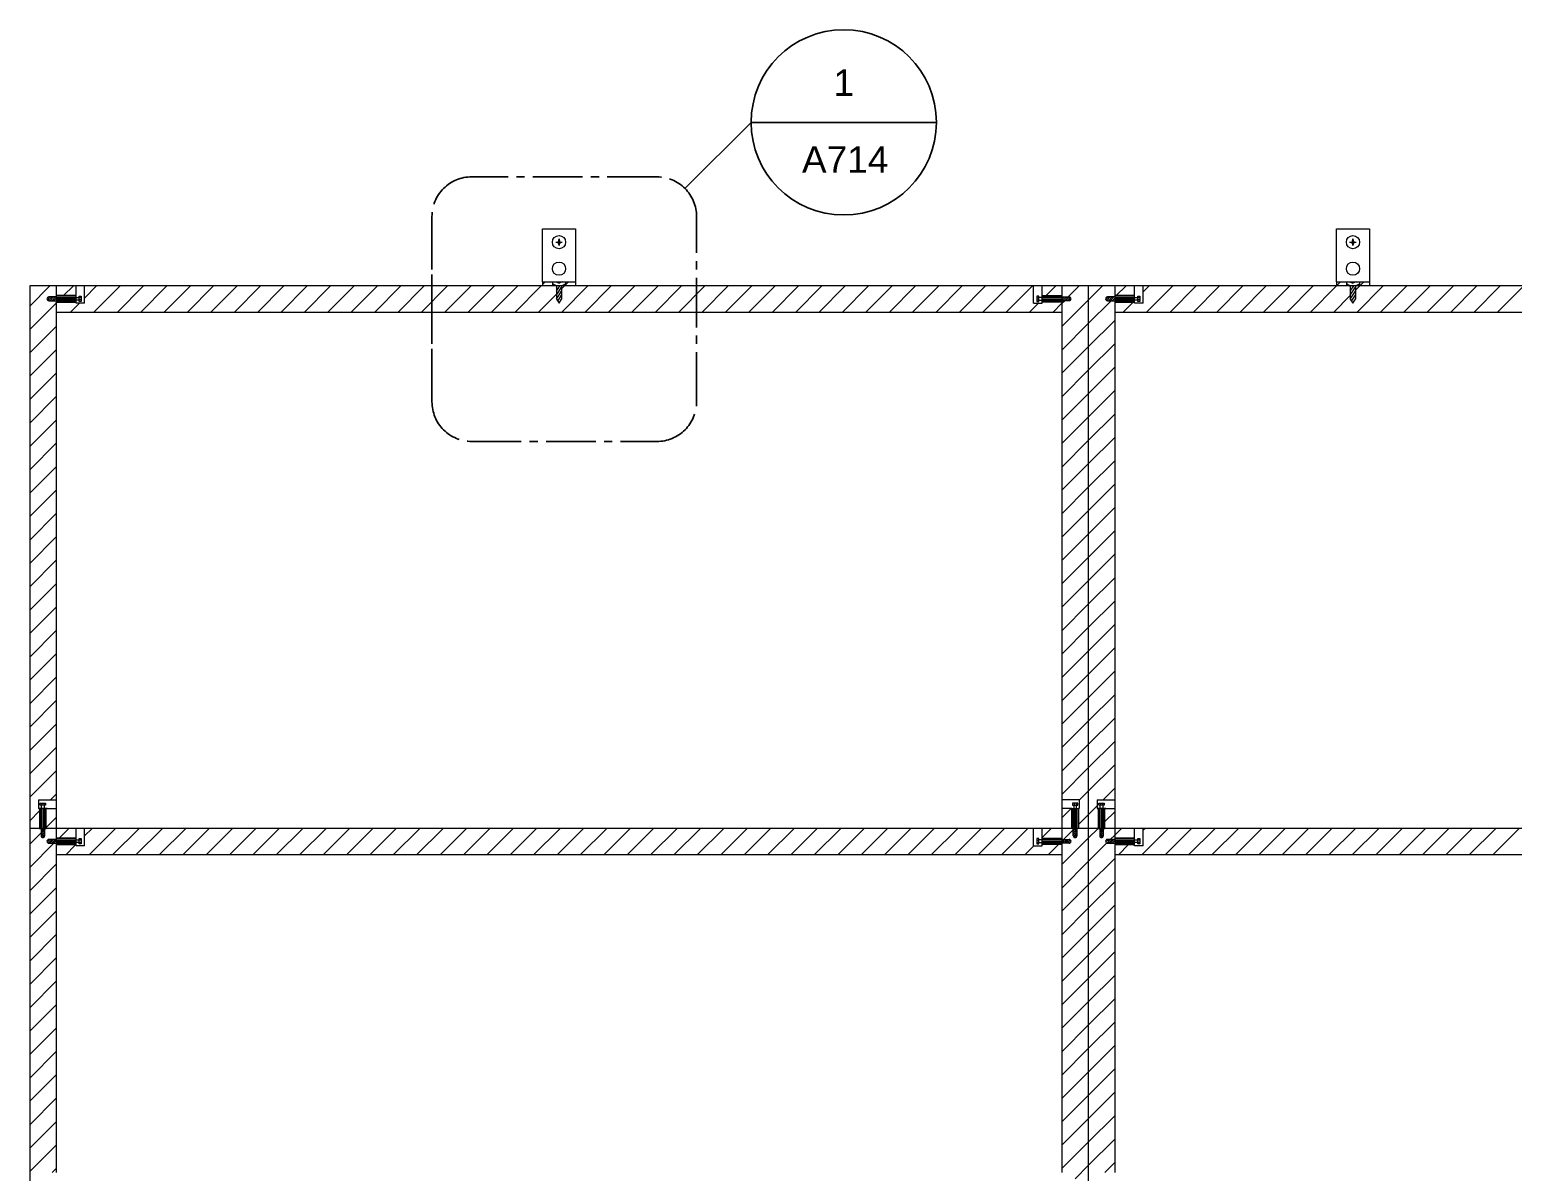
# Model space of a CAD drawing. Header units: millimetres. Extents: x -1085 to 10527, y 119 to 3003.
# Drawn here: x 2549.7 to 2661.8, y 1923.2 to 2009.6 of the extents above; entities that cross this region are included whole.
import ezdxf
from ezdxf.enums import TextEntityAlignment as Align

# ---------------------------------------------------------------- set-up
doc = ezdxf.new("R2010")
doc.units = ezdxf.units.MM
doc.linetypes.add('CENTER2', pattern=[1.125, 0.75, -0.125, 0.125, -0.125])
doc.layers.add('A-SECT A-MCUT', color=4, linetype='Continuous', lineweight=35)
doc.styles.add('ARIAL', font='arial.ttf')

msp = doc.modelspace()

# ---------------------------------------------------------------- linework, layer by layer
for p, q in [((2588.46, 1990.52), (2588.46, 1994.52)), ((2588.46, 1994.52), (2590.96, 1994.52)), ((2589.46, 1993.52), (2589.67, 1993.56)), ((2589.46, 1993.52), (2589.96, 1993.52)), ((2589.46, 1993.52), (2589.67, 1993.48)), ((2589.67, 1993.56), (2589.71, 1993.77)), ((2589.71, 1993.77), (2589.71, 1993.27)), ((2589.71, 1993.77), (2589.75, 1993.56)), ((2589.75, 1993.56), (2589.96, 1993.52)), ((2589.75, 1993.48), (2589.95, 1993.52)), ((2590.96, 1994.52), (2590.96, 1990.52)), ((2648.46, 1990.52), (2648.46, 1994.52)), ((2648.46, 1994.52), (2650.96, 1994.52)), ((2649.46, 1993.52), (2649.67, 1993.56)), ((2649.46, 1993.52), (2649.96, 1993.52)), ((2649.46, 1993.52), (2649.67, 1993.48)), ((2649.67, 1993.56), (2649.71, 1993.77)), ((2649.71, 1993.77), (2649.71, 1993.27)), ((2649.71, 1993.77), (2649.75, 1993.56)), ((2649.75, 1993.56), (2649.96, 1993.52)), ((2649.75, 1993.48), (2649.95, 1993.52)), ((2650.96, 1994.52), (2650.96, 1990.52)), ((2589.71, 1993.27), (2589.67, 1993.48)), ((2589.75, 1993.48), (2589.71, 1993.27)), ((2649.71, 1993.27), (2649.67, 1993.48)), ((2649.75, 1993.48), (2649.71, 1993.27)), ((2749.71, 1990.22), (2549.71, 1990.22)), ((2549.71, 1990.22), (2549.71, 1753.22)), ((2551.71, 1990.22), (2551.71, 1923.22)), ((2553.21, 1989.49), (2553.21, 1990.22)), ((2553.86, 1988.91), (2553.86, 1990.22)), ((2588.46, 1990.52), (2590.96, 1990.52)), ((2588.46, 1990.52), (2588.46, 1990.22)), ((2589.21, 1990.52), (2589.21, 1990.22)), ((2589.51, 1990.22), (2589.21, 1990.37)), ((2589.46, 1990.52), (2589.71, 1990.42)), ((2589.51, 1990.22), (2589.51, 1989.22)), ((2589.51, 1989.82), (2589.77, 1990.22)), ((2589.51, 1990.12), (2589.57, 1990.22)), ((2589.96, 1990.52), (2589.71, 1990.42)), ((2589.91, 1990.22), (2590.21, 1990.37)), ((2589.91, 1990.22), (2589.91, 1989.22)), ((2590.21, 1990.52), (2590.21, 1990.22)), ((2590.96, 1990.52), (2590.96, 1990.22)), ((2625.56, 1988.91), (2625.56, 1990.22)), ((2626.21, 1989.49), (2626.21, 1990.22)), ((2627.71, 1990.22), (2627.71, 1923.22)), ((2629.71, 1990.22), (2629.71, 1753.22)), ((2631.71, 1990.22), (2631.71, 1923.22)), ((2633.21, 1989.49), (2633.21, 1990.22)), ((2633.86, 1988.91), (2633.86, 1990.22)), ((2648.46, 1990.52), (2650.96, 1990.52)), ((2648.46, 1990.52), (2648.46, 1990.22)), ((2649.21, 1990.52), (2649.21, 1990.22)), ((2649.51, 1990.22), (2649.21, 1990.37)), ((2649.46, 1990.52), (2649.71, 1990.42)), ((2649.51, 1990.22), (2649.51, 1989.22)), ((2649.51, 1989.82), (2649.77, 1990.22)), ((2649.51, 1990.12), (2649.57, 1990.22)), ((2649.96, 1990.52), (2649.71, 1990.42)), ((2649.91, 1990.22), (2650.21, 1990.37)), ((2649.91, 1990.22), (2649.91, 1989.22)), ((2650.21, 1990.52), (2650.21, 1990.22)), ((2650.96, 1990.52), (2650.96, 1990.22)), ((2551.23, 1989.38), (2551.02, 1989.17)), ((2551.37, 1989.38), (2551.1, 1989.11)), ((2551.71, 1989.38), (2551.15, 1989.38)), ((2551.15, 1989.1), (2551.71, 1989.1)), ((2551.51, 1989.38), (2551.23, 1989.1)), ((2551.65, 1989.38), (2551.37, 1989.1)), ((2551.71, 1989.29), (2551.51, 1989.1)), ((2551.71, 1989.49), (2551.71, 1988.99)), ((2553.21, 1989.49), (2551.71, 1989.49)), ((2553.21, 1989.44), (2551.71, 1989.44)), ((2551.71, 1989.34), (2553.21, 1989.34)), ((2553.21, 1989.24), (2551.71, 1989.24)), ((2553.21, 1989.14), (2551.71, 1989.14)), ((2553.21, 1989.04), (2551.71, 1989.04)), ((2553.21, 1988.99), (2553.21, 1989.49)), ((2553.21, 1989.34), (2553.46, 1989.34)), ((2553.46, 1989.14), (2553.21, 1989.14)), ((2553.46, 1989.44), (2553.61, 1989.44)), ((2553.46, 1989.04), (2553.46, 1989.44)), ((2553.61, 1989.32), (2553.46, 1989.32)), ((2553.61, 1989.16), (2553.46, 1989.16)), ((2553.61, 1989.04), (2553.46, 1989.04)), ((2553.61, 1989.44), (2553.61, 1989.04)), ((2589.51, 1989.52), (2589.91, 1990.12)), ((2589.51, 1989.22), (2589.91, 1989.82)), ((2589.51, 1989.22), (2589.71, 1988.92)), ((2589.61, 1989.07), (2589.91, 1989.52)), ((2589.71, 1988.92), (2589.91, 1989.22)), ((2625.96, 1989.44), (2625.81, 1989.44)), ((2625.81, 1989.44), (2625.81, 1989.04)), ((2625.81, 1989.32), (2625.96, 1989.32)), ((2625.81, 1989.16), (2625.96, 1989.16)), ((2625.81, 1989.04), (2625.96, 1989.04)), ((2625.96, 1989.04), (2625.96, 1989.44)), ((2626.21, 1989.34), (2625.96, 1989.34)), ((2625.96, 1989.14), (2626.21, 1989.14)), ((2626.21, 1988.99), (2626.21, 1989.49)), ((2626.21, 1989.49), (2627.71, 1989.49)), ((2626.21, 1989.44), (2627.71, 1989.44)), ((2627.71, 1989.34), (2626.21, 1989.34)), ((2626.21, 1989.24), (2627.71, 1989.24)), ((2626.21, 1989.14), (2627.71, 1989.14)), ((2626.21, 1989.04), (2627.71, 1989.04)), ((2627.71, 1989.49), (2627.71, 1988.99)), ((2627.71, 1989.38), (2628.27, 1989.38)), ((2627.71, 1989.29), (2627.91, 1989.1)), ((2628.27, 1989.1), (2627.71, 1989.1)), ((2627.76, 1989.38), (2628.05, 1989.1)), ((2627.9, 1989.38), (2628.19, 1989.1)), ((2628.04, 1989.38), (2628.32, 1989.11)), ((2628.18, 1989.38), (2628.39, 1989.17)), ((2631.23, 1989.38), (2631.02, 1989.17)), ((2631.37, 1989.38), (2631.1, 1989.11)), ((2631.71, 1989.38), (2631.15, 1989.38)), ((2631.15, 1989.1), (2631.71, 1989.1)), ((2631.51, 1989.38), (2631.23, 1989.1)), ((2631.65, 1989.38), (2631.37, 1989.1)), ((2631.71, 1989.29), (2631.51, 1989.1)), ((2631.71, 1989.49), (2631.71, 1988.99)), ((2633.21, 1989.49), (2631.71, 1989.49)), ((2633.21, 1989.44), (2631.71, 1989.44)), ((2631.71, 1989.34), (2633.21, 1989.34)), ((2633.21, 1989.24), (2631.71, 1989.24)), ((2633.21, 1989.14), (2631.71, 1989.14)), ((2633.21, 1989.04), (2631.71, 1989.04)), ((2633.21, 1988.99), (2633.21, 1989.49)), ((2633.21, 1989.34), (2633.46, 1989.34)), ((2633.46, 1989.14), (2633.21, 1989.14)), ((2633.46, 1989.44), (2633.61, 1989.44)), ((2633.46, 1989.04), (2633.46, 1989.44)), ((2633.61, 1989.32), (2633.46, 1989.32)), ((2633.61, 1989.16), (2633.46, 1989.16)), ((2633.61, 1989.04), (2633.46, 1989.04)), ((2633.61, 1989.44), (2633.61, 1989.04)), ((2649.51, 1989.52), (2649.91, 1990.12)), ((2649.51, 1989.22), (2649.91, 1989.82)), ((2649.51, 1989.22), (2649.71, 1988.92)), ((2649.61, 1989.07), (2649.91, 1989.52)), ((2649.71, 1988.92), (2649.91, 1989.22)), ((2551.71, 1988.99), (2553.21, 1988.99)), ((2627.71, 1988.22), (2551.71, 1988.22)), ((2553.21, 1988.91), (2553.21, 1988.99)), ((2553.86, 1988.91), (2553.21, 1988.91)), ((2625.56, 1988.91), (2626.21, 1988.91)), ((2626.21, 1988.91), (2626.21, 1988.99)), ((2627.71, 1988.99), (2626.21, 1988.99)), ((2631.71, 1988.99), (2633.21, 1988.99)), ((2667.71, 1988.22), (2631.71, 1988.22)), ((2633.21, 1988.91), (2633.21, 1988.99)), ((2633.86, 1988.91), (2633.21, 1988.91)), ((2550.38, 1951.37), (2550.38, 1950.72)), ((2550.38, 1951.37), (2551.69, 1951.37)), ((2550.51, 1950.97), (2550.51, 1951.12)), ((2550.51, 1951.12), (2550.91, 1951.12)), ((2550.91, 1950.97), (2550.51, 1950.97)), ((2550.61, 1950.72), (2550.61, 1950.97)), ((2550.63, 1951.12), (2550.63, 1950.97)), ((2550.79, 1951.12), (2550.79, 1950.97)), ((2550.81, 1950.97), (2550.81, 1950.72)), ((2550.91, 1951.12), (2550.91, 1950.97)), ((2629.03, 1951.37), (2627.72, 1951.37)), ((2628.91, 1951.12), (2628.51, 1951.12)), ((2628.51, 1951.12), (2628.51, 1950.97)), ((2628.51, 1950.97), (2628.91, 1950.97)), ((2628.61, 1950.97), (2628.61, 1950.72)), ((2628.63, 1951.12), (2628.63, 1950.97)), ((2628.79, 1951.12), (2628.79, 1950.97)), ((2628.81, 1950.72), (2628.81, 1950.97)), ((2628.91, 1950.97), (2628.91, 1951.12)), ((2629.03, 1951.37), (2629.03, 1950.72)), ((2630.38, 1951.37), (2630.38, 1950.72)), ((2630.38, 1951.37), (2631.69, 1951.37)), ((2630.51, 1950.97), (2630.51, 1951.12)), ((2630.51, 1951.12), (2630.91, 1951.12)), ((2630.91, 1950.97), (2630.51, 1950.97)), ((2630.61, 1950.72), (2630.61, 1950.97)), ((2630.63, 1951.12), (2630.63, 1950.97)), ((2630.79, 1951.12), (2630.79, 1950.97)), ((2630.81, 1950.97), (2630.81, 1950.72)), ((2630.91, 1951.12), (2630.91, 1950.97)), ((2550.38, 1950.72), (2550.46, 1950.72)), ((2550.96, 1950.72), (2550.46, 1950.72)), ((2550.46, 1950.72), (2550.46, 1949.22)), ((2550.51, 1950.72), (2550.51, 1949.22)), ((2550.61, 1949.22), (2550.61, 1950.72)), ((2550.71, 1950.72), (2550.71, 1949.22)), ((2550.81, 1950.72), (2550.81, 1949.22)), ((2550.91, 1950.72), (2550.91, 1949.22)), ((2551.03, 1950.72), (2550.96, 1950.72)), ((2550.96, 1950.72), (2551.69, 1950.72)), ((2550.96, 1949.22), (2550.96, 1950.72)), ((2628.46, 1950.72), (2627.72, 1950.72)), ((2628.38, 1950.72), (2628.46, 1950.72)), ((2628.46, 1949.22), (2628.46, 1950.72)), ((2628.46, 1950.72), (2628.96, 1950.72)), ((2628.51, 1950.72), (2628.51, 1949.22)), ((2628.61, 1950.72), (2628.61, 1949.22)), ((2628.71, 1950.72), (2628.71, 1949.22)), ((2628.81, 1949.22), (2628.81, 1950.72)), ((2628.91, 1950.72), (2628.91, 1949.22)), ((2629.03, 1950.72), (2628.96, 1950.72)), ((2628.96, 1950.72), (2628.96, 1949.22)), ((2630.38, 1950.72), (2630.46, 1950.72)), ((2630.96, 1950.72), (2630.46, 1950.72)), ((2630.46, 1950.72), (2630.46, 1949.22)), ((2630.51, 1950.72), (2630.51, 1949.22)), ((2630.61, 1949.22), (2630.61, 1950.72)), ((2630.71, 1950.72), (2630.71, 1949.22)), ((2630.81, 1950.72), (2630.81, 1949.22)), ((2630.91, 1950.72), (2630.91, 1949.22)), ((2631.03, 1950.72), (2630.96, 1950.72)), ((2630.96, 1950.72), (2631.69, 1950.72)), ((2630.96, 1949.22), (2630.96, 1950.72)), ((2749.71, 1949.22), (2549.71, 1949.22)), ((2550.46, 1949.22), (2550.96, 1949.22)), ((2550.57, 1949.22), (2550.57, 1948.66)), ((2550.57, 1949.17), (2550.85, 1948.88)), ((2550.57, 1949.03), (2550.85, 1948.74)), ((2550.57, 1948.89), (2550.84, 1948.61)), ((2550.57, 1948.75), (2550.77, 1948.54)), ((2550.65, 1949.22), (2550.85, 1949.02)), ((2550.85, 1948.66), (2550.85, 1949.22)), ((2553.21, 1948.49), (2553.21, 1949.22)), ((2553.86, 1947.91), (2553.86, 1949.22)), ((2625.56, 1947.91), (2625.56, 1949.22)), ((2626.21, 1948.49), (2626.21, 1949.22)), ((2628.96, 1949.22), (2628.46, 1949.22)), ((2628.76, 1949.22), (2628.57, 1949.02)), ((2628.57, 1948.66), (2628.57, 1949.22)), ((2628.85, 1949.17), (2628.57, 1948.88)), ((2628.85, 1949.03), (2628.57, 1948.74)), ((2628.85, 1948.89), (2628.58, 1948.61)), ((2628.85, 1948.75), (2628.64, 1948.54)), ((2628.85, 1949.22), (2628.85, 1948.66)), ((2630.46, 1949.22), (2630.96, 1949.22)), ((2630.57, 1949.22), (2630.57, 1948.66)), ((2630.57, 1949.17), (2630.85, 1948.88)), ((2630.57, 1949.03), (2630.85, 1948.74)), ((2630.57, 1948.89), (2630.84, 1948.61)), ((2630.57, 1948.75), (2630.77, 1948.54)), ((2630.65, 1949.22), (2630.85, 1949.02)), ((2630.85, 1948.66), (2630.85, 1949.22)), ((2633.21, 1948.49), (2633.21, 1949.22)), ((2633.86, 1947.91), (2633.86, 1949.22)), ((2551.23, 1948.38), (2551.02, 1948.17)), ((2551.37, 1948.38), (2551.1, 1948.11)), ((2551.71, 1948.38), (2551.15, 1948.38)), ((2551.15, 1948.1), (2551.71, 1948.1)), ((2551.51, 1948.38), (2551.23, 1948.1)), ((2551.65, 1948.38), (2551.37, 1948.1)), ((2551.71, 1948.29), (2551.51, 1948.1)), ((2551.71, 1948.49), (2551.71, 1947.99)), ((2553.21, 1948.49), (2551.71, 1948.49)), ((2553.21, 1948.44), (2551.71, 1948.44)), ((2551.71, 1948.34), (2553.21, 1948.34)), ((2553.21, 1948.24), (2551.71, 1948.24)), ((2553.21, 1948.14), (2551.71, 1948.14)), ((2553.21, 1948.04), (2551.71, 1948.04)), ((2551.71, 1947.99), (2553.21, 1947.99)), ((2553.21, 1947.99), (2553.21, 1948.49)), ((2553.21, 1948.34), (2553.46, 1948.34)), ((2553.46, 1948.14), (2553.21, 1948.14)), ((2553.21, 1947.91), (2553.21, 1947.99)), ((2553.86, 1947.91), (2553.21, 1947.91)), ((2553.46, 1948.44), (2553.61, 1948.44)), ((2553.46, 1948.04), (2553.46, 1948.44)), ((2553.61, 1948.32), (2553.46, 1948.32)), ((2553.61, 1948.16), (2553.46, 1948.16)), ((2553.61, 1948.04), (2553.46, 1948.04)), ((2553.61, 1948.44), (2553.61, 1948.04)), ((2625.56, 1947.91), (2626.21, 1947.91)), ((2625.96, 1948.44), (2625.81, 1948.44)), ((2625.81, 1948.44), (2625.81, 1948.04)), ((2625.81, 1948.32), (2625.96, 1948.32)), ((2625.81, 1948.16), (2625.96, 1948.16)), ((2625.81, 1948.04), (2625.96, 1948.04)), ((2625.96, 1948.04), (2625.96, 1948.44)), ((2626.21, 1948.34), (2625.96, 1948.34)), ((2625.96, 1948.14), (2626.21, 1948.14)), ((2626.21, 1947.99), (2626.21, 1948.49)), ((2626.21, 1948.49), (2627.71, 1948.49)), ((2626.21, 1948.44), (2627.71, 1948.44)), ((2627.71, 1948.34), (2626.21, 1948.34)), ((2626.21, 1948.24), (2627.71, 1948.24)), ((2626.21, 1948.14), (2627.71, 1948.14)), ((2626.21, 1948.04), (2627.71, 1948.04)), ((2626.21, 1947.91), (2626.21, 1947.99)), ((2627.71, 1947.99), (2626.21, 1947.99)), ((2627.71, 1948.49), (2627.71, 1947.99)), ((2627.71, 1948.38), (2628.27, 1948.38)), ((2627.71, 1948.29), (2627.91, 1948.1)), ((2628.27, 1948.1), (2627.71, 1948.1)), ((2627.76, 1948.38), (2628.05, 1948.1)), ((2627.9, 1948.38), (2628.19, 1948.1)), ((2628.04, 1948.38), (2628.32, 1948.11)), ((2628.18, 1948.38), (2628.39, 1948.17)), ((2631.23, 1948.38), (2631.02, 1948.17)), ((2631.37, 1948.38), (2631.1, 1948.11)), ((2631.71, 1948.38), (2631.15, 1948.38)), ((2631.15, 1948.1), (2631.71, 1948.1)), ((2631.51, 1948.38), (2631.23, 1948.1)), ((2631.65, 1948.38), (2631.37, 1948.1)), ((2631.71, 1948.29), (2631.51, 1948.1)), ((2631.71, 1948.49), (2631.71, 1947.99)), ((2633.21, 1948.49), (2631.71, 1948.49)), ((2633.21, 1948.44), (2631.71, 1948.44)), ((2631.71, 1948.34), (2633.21, 1948.34)), ((2633.21, 1948.24), (2631.71, 1948.24)), ((2633.21, 1948.14), (2631.71, 1948.14)), ((2633.21, 1948.04), (2631.71, 1948.04)), ((2631.71, 1947.99), (2633.21, 1947.99)), ((2633.21, 1947.99), (2633.21, 1948.49)), ((2633.21, 1948.34), (2633.46, 1948.34)), ((2633.46, 1948.14), (2633.21, 1948.14)), ((2633.21, 1947.91), (2633.21, 1947.99)), ((2633.86, 1947.91), (2633.21, 1947.91)), ((2633.46, 1948.44), (2633.61, 1948.44)), ((2633.46, 1948.04), (2633.46, 1948.44)), ((2633.61, 1948.32), (2633.46, 1948.32)), ((2633.61, 1948.16), (2633.46, 1948.16)), ((2633.61, 1948.04), (2633.46, 1948.04)), ((2633.61, 1948.44), (2633.61, 1948.04)), ((2627.71, 1947.22), (2551.71, 1947.22)), ((2667.71, 1947.22), (2631.71, 1947.22))]:
    msp.add_line(p, q)
at = {"linetype": 'Continuous', "transparency": 33554569}
for p, q in [((2549.71, 1988.69), (2551.24, 1990.22)), ((2552.27, 1989.49), (2553.01, 1990.22)), ((2553.86, 1989.3), (2554.77, 1990.22)), ((2554.54, 1988.22), (2556.54, 1990.22)), ((2556.31, 1988.22), (2558.31, 1990.22)), ((2558.08, 1988.22), (2560.08, 1990.22)), ((2559.85, 1988.22), (2561.85, 1990.22)), ((2561.61, 1988.22), (2563.61, 1990.22)), ((2563.38, 1988.22), (2565.38, 1990.22)), ((2565.15, 1988.22), (2567.15, 1990.22)), ((2566.92, 1988.22), (2568.92, 1990.22)), ((2568.68, 1988.22), (2570.68, 1990.22)), ((2570.45, 1988.22), (2572.45, 1990.22)), ((2572.22, 1988.22), (2574.22, 1990.22)), ((2573.99, 1988.22), (2575.99, 1990.22)), ((2575.76, 1988.22), (2577.76, 1990.22)), ((2577.52, 1988.22), (2579.52, 1990.22)), ((2579.29, 1988.22), (2581.29, 1990.22)), ((2581.06, 1988.22), (2583.06, 1990.22)), ((2582.83, 1988.22), (2584.83, 1990.22)), ((2584.59, 1988.22), (2586.59, 1990.22)), ((2586.36, 1988.22), (2588.36, 1990.22)), ((2588.46, 1990.32), (2588.66, 1990.52)), ((2589.9, 1988.22), (2591.9, 1990.22)), ((2589.91, 1990), (2590.13, 1990.22)), ((2590.21, 1990.3), (2590.43, 1990.52)), ((2591.66, 1988.22), (2593.66, 1990.22)), ((2593.43, 1988.22), (2595.43, 1990.22)), ((2595.2, 1988.22), (2597.2, 1990.22)), ((2596.97, 1988.22), (2598.97, 1990.22)), ((2598.74, 1988.22), (2600.74, 1990.22)), ((2600.5, 1988.22), (2602.5, 1990.22)), ((2602.27, 1988.22), (2604.27, 1990.22)), ((2604.04, 1988.22), (2606.04, 1990.22)), ((2605.81, 1988.22), (2607.81, 1990.22)), ((2607.57, 1988.22), (2609.57, 1990.22)), ((2609.34, 1988.22), (2611.34, 1990.22)), ((2611.11, 1988.22), (2613.11, 1990.22)), ((2612.88, 1988.22), (2614.88, 1990.22)), ((2614.65, 1988.22), (2616.65, 1990.22)), ((2616.41, 1988.22), (2618.41, 1990.22)), ((2618.18, 1988.22), (2620.18, 1990.22)), ((2619.95, 1988.22), (2621.95, 1990.22)), ((2621.72, 1988.22), (2623.72, 1990.22)), ((2623.48, 1988.22), (2625.48, 1990.22)), ((2626.52, 1989.49), (2627.25, 1990.22)), ((2628.18, 1989.38), (2629.02, 1990.22)), ((2629.71, 1989.14), (2630.79, 1990.22)), ((2631.82, 1989.49), (2632.56, 1990.22)), ((2633.86, 1989.76), (2634.32, 1990.22)), ((2634.09, 1988.22), (2636.09, 1990.22)), ((2635.86, 1988.22), (2637.86, 1990.22)), ((2637.63, 1988.22), (2639.63, 1990.22)), ((2639.39, 1988.22), (2641.39, 1990.22)), ((2641.16, 1988.22), (2643.16, 1990.22)), ((2642.93, 1988.22), (2644.93, 1990.22)), ((2644.7, 1988.22), (2646.7, 1990.22)), ((2646.47, 1988.22), (2648.47, 1990.22)), ((2648.47, 1990.22), (2648.77, 1990.52)), ((2649.91, 1989.9), (2650.23, 1990.22)), ((2650, 1988.22), (2652, 1990.22)), ((2650.23, 1990.22), (2650.53, 1990.52)), ((2651.77, 1988.22), (2653.77, 1990.22)), ((2653.54, 1988.22), (2655.54, 1990.22)), ((2655.3, 1988.22), (2657.3, 1990.22)), ((2657.07, 1988.22), (2659.07, 1990.22)), ((2658.84, 1988.22), (2660.84, 1990.22)), ((2660.61, 1988.22), (2662.61, 1990.22)), ((2588.13, 1988.22), (2589.51, 1989.6)), ((2627.71, 1987.14), (2629.71, 1989.14)), ((2627.71, 1988.91), (2627.9, 1989.1)), ((2629.71, 1987.37), (2631.43, 1989.1)), ((2648.23, 1988.22), (2649.51, 1989.5)), ((2549.71, 1986.92), (2551.71, 1988.92)), ((2551.71, 1988.92), (2551.77, 1988.98)), ((2552.77, 1988.22), (2553.47, 1988.91)), ((2625.25, 1988.22), (2625.94, 1988.91)), ((2627.02, 1988.22), (2627.71, 1988.91)), ((2632.32, 1988.22), (2633.09, 1988.99)), ((2549.71, 1985.15), (2551.71, 1987.15)), ((2627.71, 1985.37), (2629.71, 1987.37)), ((2629.71, 1985.61), (2631.71, 1987.61)), ((2629.71, 1983.84), (2631.71, 1985.84)), ((2549.71, 1983.39), (2551.71, 1985.39)), ((2627.71, 1983.61), (2629.71, 1985.61)), ((2549.71, 1981.62), (2551.71, 1983.62)), ((2627.71, 1981.84), (2629.71, 1983.84)), ((2629.71, 1982.07), (2631.71, 1984.07)), ((2629.71, 1980.3), (2631.71, 1982.3)), ((2549.71, 1979.85), (2551.71, 1981.85)), ((2627.71, 1980.07), (2629.71, 1982.07)), ((2549.71, 1978.08), (2551.71, 1980.08)), ((2627.71, 1978.3), (2629.71, 1980.3)), ((2629.71, 1978.53), (2631.71, 1980.53)), ((2549.71, 1976.32), (2551.71, 1978.32)), ((2627.71, 1976.53), (2629.71, 1978.53)), ((2629.71, 1976.77), (2631.71, 1978.77)), ((2627.71, 1974.77), (2629.71, 1976.77)), ((2629.71, 1975), (2631.71, 1977)), ((2549.71, 1974.55), (2551.71, 1976.55)), ((2549.71, 1972.78), (2551.71, 1974.78)), ((2627.71, 1973), (2629.71, 1975)), ((2629.71, 1973.23), (2631.71, 1975.23)), ((2629.71, 1971.46), (2631.71, 1973.46)), ((2549.71, 1971.01), (2551.71, 1973.01)), ((2627.71, 1971.23), (2629.71, 1973.23)), ((2549.71, 1969.24), (2551.71, 1971.24)), ((2627.71, 1969.46), (2629.71, 1971.46)), ((2629.71, 1969.7), (2631.71, 1971.7)), ((2549.71, 1967.48), (2551.71, 1969.48)), ((2627.71, 1967.7), (2629.71, 1969.7)), ((2629.71, 1967.93), (2631.71, 1969.93)), ((2627.71, 1965.93), (2629.71, 1967.93)), ((2629.71, 1966.16), (2631.71, 1968.16)), ((2549.71, 1965.71), (2551.71, 1967.71)), ((2549.71, 1963.94), (2551.71, 1965.94)), ((2627.71, 1964.16), (2629.71, 1966.16)), ((2629.71, 1964.39), (2631.71, 1966.39)), ((2627.71, 1962.39), (2629.71, 1964.39)), ((2629.71, 1962.62), (2631.71, 1964.62)), ((2549.71, 1962.17), (2551.71, 1964.17)), ((2549.71, 1960.41), (2551.71, 1962.41)), ((2627.71, 1960.62), (2629.71, 1962.62)), ((2629.71, 1960.86), (2631.71, 1962.86)), ((2629.71, 1959.09), (2631.71, 1961.09)), ((2549.71, 1958.64), (2551.71, 1960.64)), ((2627.71, 1958.86), (2629.71, 1960.86)), ((2549.71, 1956.87), (2551.71, 1958.87)), ((2627.71, 1957.09), (2629.71, 1959.09)), ((2629.71, 1957.32), (2631.71, 1959.32)), ((2549.71, 1955.1), (2551.71, 1957.1)), ((2627.71, 1955.32), (2629.71, 1957.32)), ((2629.71, 1955.55), (2631.71, 1957.55)), ((2627.71, 1953.55), (2629.71, 1955.55)), ((2629.71, 1953.79), (2631.71, 1955.79)), ((2549.71, 1953.34), (2551.71, 1955.34)), ((2549.71, 1951.57), (2551.71, 1953.57)), ((2627.71, 1951.79), (2629.71, 1953.79)), ((2629.71, 1952.02), (2631.71, 1954.02)), ((2630.83, 1951.37), (2631.71, 1952.25)), ((2551.28, 1951.37), (2551.71, 1951.8)), ((2629.03, 1951.34), (2629.71, 1952.02)), ((2629.71, 1950.25), (2630.38, 1950.93)), ((2549.71, 1949.8), (2550.46, 1950.55)), ((2550.96, 1949.28), (2551.71, 1950.03)), ((2627.71, 1950.02), (2628.41, 1950.72)), ((2628.96, 1949.5), (2629.71, 1950.25)), ((2630.96, 1949.73), (2631.71, 1950.48)), ((2549.71, 1948.03), (2550.57, 1948.89)), ((2550.85, 1949.17), (2550.9, 1949.22)), ((2551.93, 1948.49), (2552.66, 1949.22)), ((2553.86, 1948.65), (2554.43, 1949.22)), ((2554.2, 1947.22), (2556.2, 1949.22)), ((2555.97, 1947.22), (2557.97, 1949.22)), ((2557.74, 1947.22), (2559.74, 1949.22)), ((2559.5, 1947.22), (2561.5, 1949.22)), ((2561.27, 1947.22), (2563.27, 1949.22)), ((2563.04, 1947.22), (2565.04, 1949.22)), ((2564.81, 1947.22), (2566.81, 1949.22)), ((2566.57, 1947.22), (2568.57, 1949.22)), ((2568.34, 1947.22), (2570.34, 1949.22)), ((2570.11, 1947.22), (2572.11, 1949.22)), ((2571.88, 1947.22), (2573.88, 1949.22)), ((2573.65, 1947.22), (2575.65, 1949.22)), ((2575.41, 1947.22), (2577.41, 1949.22)), ((2577.18, 1947.22), (2579.18, 1949.22)), ((2578.95, 1947.22), (2580.95, 1949.22)), ((2580.72, 1947.22), (2582.72, 1949.22)), ((2582.48, 1947.22), (2584.48, 1949.22)), ((2584.25, 1947.22), (2586.25, 1949.22)), ((2586.02, 1947.22), (2588.02, 1949.22)), ((2587.79, 1947.22), (2589.79, 1949.22)), ((2589.56, 1947.22), (2591.56, 1949.22)), ((2591.32, 1947.22), (2593.32, 1949.22)), ((2593.09, 1947.22), (2595.09, 1949.22)), ((2594.86, 1947.22), (2596.86, 1949.22)), ((2596.63, 1947.22), (2598.63, 1949.22)), ((2598.39, 1947.22), (2600.39, 1949.22)), ((2600.16, 1947.22), (2602.16, 1949.22)), ((2601.93, 1947.22), (2603.93, 1949.22)), ((2603.7, 1947.22), (2605.7, 1949.22)), ((2605.47, 1947.22), (2607.47, 1949.22)), ((2607.23, 1947.22), (2609.23, 1949.22)), ((2609, 1947.22), (2611, 1949.22)), ((2610.77, 1947.22), (2612.77, 1949.22)), ((2612.54, 1947.22), (2614.54, 1949.22)), ((2614.3, 1947.22), (2616.3, 1949.22)), ((2616.07, 1947.22), (2618.07, 1949.22)), ((2617.84, 1947.22), (2619.84, 1949.22)), ((2619.61, 1947.22), (2621.61, 1949.22)), ((2621.38, 1947.22), (2623.38, 1949.22)), ((2623.14, 1947.22), (2625.14, 1949.22)), ((2626.21, 1948.52), (2626.91, 1949.22)), ((2627.84, 1948.38), (2628.57, 1949.11)), ((2629.71, 1948.48), (2630.45, 1949.22)), ((2630.45, 1949.22), (2630.46, 1949.23)), ((2631.37, 1948.38), (2631.71, 1948.71)), ((2631.71, 1948.71), (2632.21, 1949.22)), ((2633.75, 1947.22), (2635.75, 1949.22)), ((2633.86, 1949.1), (2633.98, 1949.22)), ((2635.52, 1947.22), (2637.52, 1949.22)), ((2637.29, 1947.22), (2639.29, 1949.22)), ((2639.05, 1947.22), (2641.05, 1949.22)), ((2640.82, 1947.22), (2642.82, 1949.22)), ((2642.59, 1947.22), (2644.59, 1949.22)), ((2644.36, 1947.22), (2646.36, 1949.22)), ((2646.12, 1947.22), (2648.12, 1949.22)), ((2647.89, 1947.22), (2649.89, 1949.22)), ((2649.66, 1947.22), (2651.66, 1949.22)), ((2651.43, 1947.22), (2653.43, 1949.22)), ((2653.2, 1947.22), (2655.2, 1949.22)), ((2654.96, 1947.22), (2656.96, 1949.22)), ((2656.73, 1947.22), (2658.73, 1949.22)), ((2658.5, 1947.22), (2660.5, 1949.22)), ((2660.27, 1947.22), (2662.27, 1949.22)), ((2549.71, 1946.26), (2551.54, 1948.1)), ((2552.43, 1947.22), (2553.13, 1947.92)), ((2624.91, 1947.22), (2625.6, 1947.91)), ((2626.68, 1947.22), (2627.45, 1947.99)), ((2627.71, 1946.48), (2629.71, 1948.48)), ((2629.71, 1946.71), (2631.09, 1948.1)), ((2631.98, 1947.22), (2632.75, 1947.99)), ((2549.71, 1944.5), (2551.71, 1946.5)), ((2627.71, 1944.71), (2629.71, 1946.71)), ((2629.71, 1944.95), (2631.71, 1946.95)), ((2549.71, 1942.73), (2551.71, 1944.73)), ((2627.71, 1942.95), (2629.71, 1944.95)), ((2629.71, 1943.18), (2631.71, 1945.18)), ((2627.71, 1941.18), (2629.71, 1943.18)), ((2629.71, 1941.41), (2631.71, 1943.41)), ((2549.71, 1940.96), (2551.71, 1942.96)), ((2549.71, 1939.19), (2551.71, 1941.19)), ((2627.71, 1939.41), (2629.71, 1941.41)), ((2629.71, 1939.64), (2631.71, 1941.64)), ((2629.71, 1937.88), (2631.71, 1939.88)), ((2549.71, 1937.43), (2551.71, 1939.43)), ((2627.71, 1937.64), (2629.71, 1939.64)), ((2549.71, 1935.66), (2551.71, 1937.66)), ((2627.71, 1935.88), (2629.71, 1937.88)), ((2629.71, 1936.11), (2631.71, 1938.11)), ((2629.71, 1934.34), (2631.71, 1936.34)), ((2549.71, 1933.89), (2551.71, 1935.89)), ((2627.71, 1934.11), (2629.71, 1936.11)), ((2549.71, 1932.12), (2551.71, 1934.12)), ((2627.71, 1932.34), (2629.71, 1934.34)), ((2629.71, 1932.57), (2631.71, 1934.57)), ((2549.71, 1930.35), (2551.71, 1932.35)), ((2627.71, 1930.57), (2629.71, 1932.57)), ((2629.71, 1930.8), (2631.71, 1932.8)), ((2627.71, 1928.8), (2629.71, 1930.8)), ((2629.71, 1929.04), (2631.71, 1931.04)), ((2549.71, 1928.59), (2551.71, 1930.59)), ((2549.71, 1926.82), (2551.71, 1928.82)), ((2627.71, 1927.04), (2629.71, 1929.04)), ((2629.71, 1927.27), (2631.71, 1929.27)), ((2629.71, 1925.5), (2631.71, 1927.5)), ((2549.71, 1925.05), (2551.71, 1927.05)), ((2627.71, 1925.27), (2629.71, 1927.27)), ((2549.71, 1923.28), (2551.71, 1925.28)), ((2627.71, 1923.5), (2629.71, 1925.5)), ((2629.71, 1923.73), (2631.71, 1925.73)), ((2551.41, 1923.22), (2551.71, 1923.52)), ((2628.71, 1922.73), (2629.71, 1923.73)), ((2630.96, 1923.22), (2631.71, 1923.97))]:
    msp.add_line(p, q, dxfattribs=at)
for centre in [(2589.71, 1993.52), (2649.71, 1993.52), (2589.71, 1991.52), (2649.71, 1991.52)]:
    msp.add_circle(centre, 0.5)
for centre, start, end in [((2551.15, 1989.24), 90, 270), ((2628.27, 1989.24), 270, 90), ((2631.15, 1989.24), 90, 270), ((2550.71, 1948.66), 180, 0), ((2628.71, 1948.66), 180, 0), ((2630.71, 1948.66), 180, 0), ((2551.15, 1948.24), 90, 270), ((2628.27, 1948.24), 270, 90), ((2631.15, 1948.24), 90, 270)]:
    msp.add_arc(centre, 0.14, start, end)
at = {"layer": 'A-SECT A-MCUT'}
for q in [(2599.23, 1997.58), (2618.23, 2002.58)]:
    msp.add_line((2604.23, 2002.58), q, dxfattribs=at)
at = {"layer": 'A-SECT A-MCUT', "linetype": 'CENTER2', "ltscale": 5}
msp.add_lwpolyline([(2580.11, 1981.46, 0.414214), (2583.11, 1978.46), (2597.11, 1978.46, 0.414214), (2600.11, 1981.46), (2600.11, 1995.46, 0.414214), (2597.11, 1998.46), (2583.11, 1998.46, 0.414214), (2580.11, 1995.46), (2580.11, 1981.46), (2580.11, 1995.46)], format="xyb", dxfattribs=at)
at = {"layer": 'A-SECT A-MCUT'}
msp.add_circle((2611.23, 2002.58), 7, dxfattribs=at)

# ---------------------------------------------------------------- texts
at = {"style": 'ARIAL'}
msp.add_attdef('1', text='1', height=2, dxfattribs=at).set_placement((2611.23, 2006.58), align=Align.TOP_CENTER)
msp.add_attdef('A714', (2608.07, 1998.77), '', height=2, dxfattribs=at)

doc.saveas('drawing.dxf')
